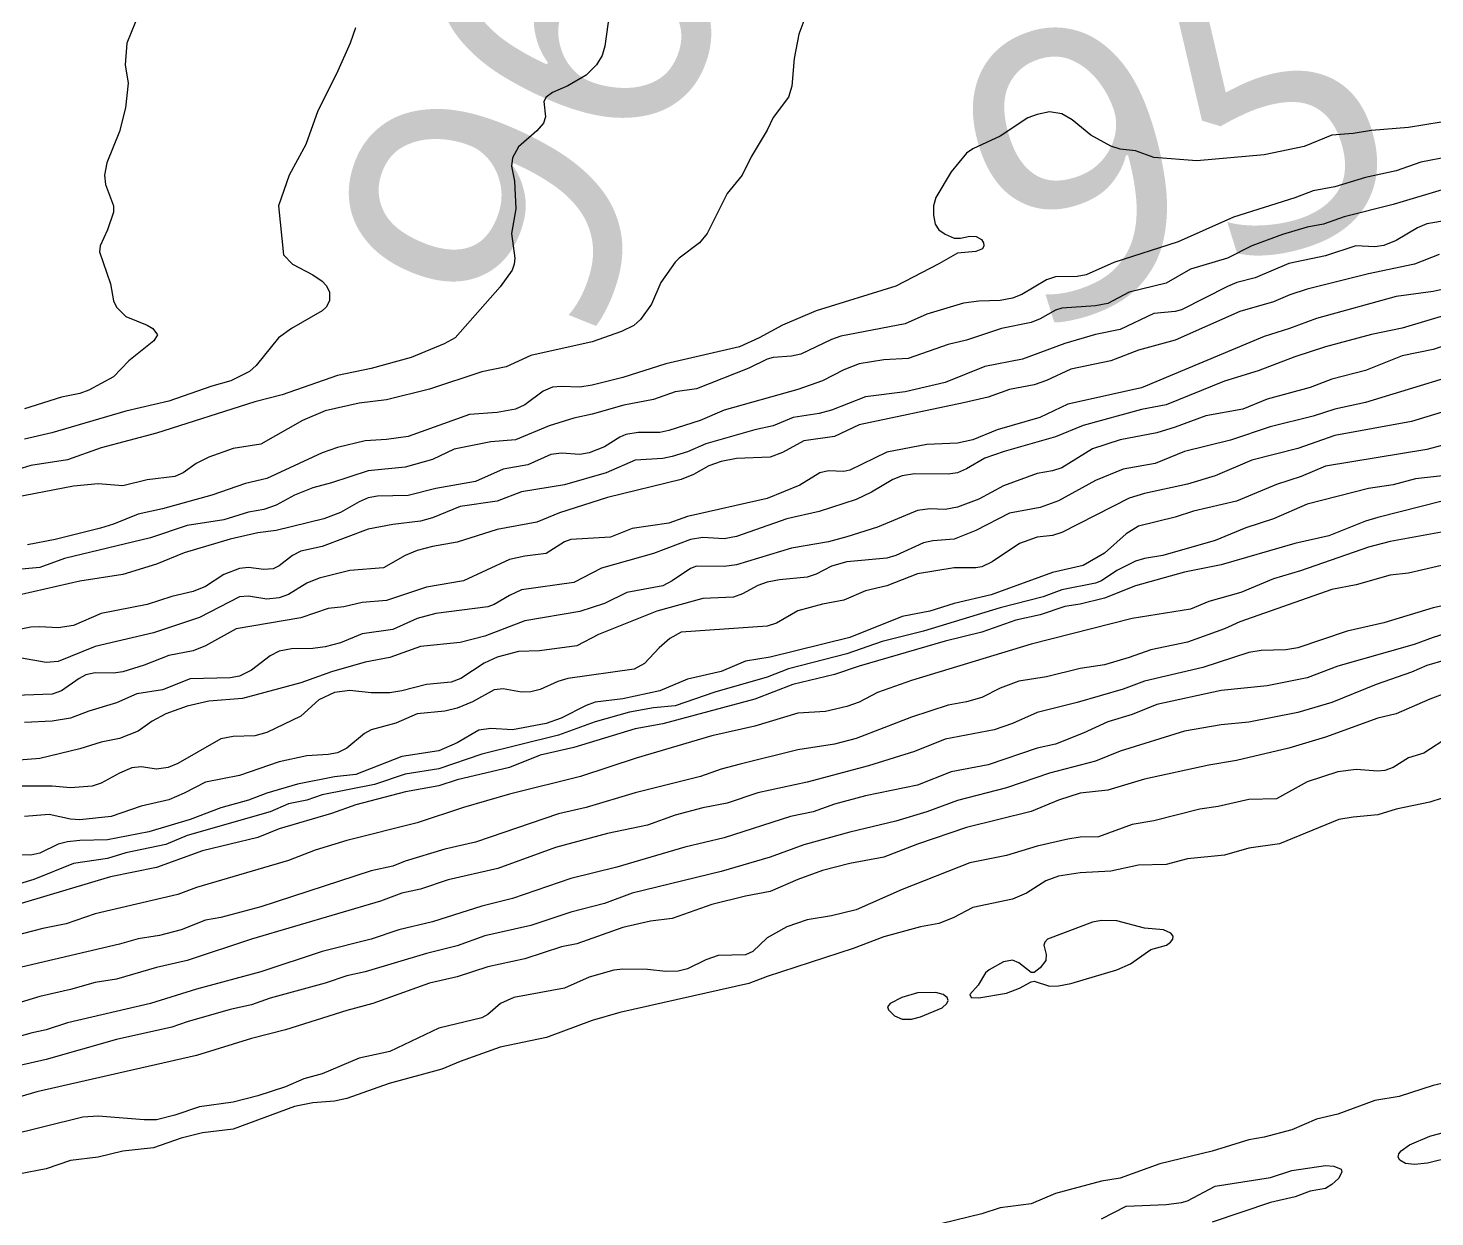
# Model space of a CAD drawing. Extents: x 474277 to 475042, y 254928 to 255625.
# Drawn here: x 474509.97 to 474545.12, y 255501.71 to 255531.42 of the extents above; entities that cross this region are included whole.
import ezdxf

# ---------------------------------------------------------------- set-up
doc = ezdxf.new("R2010")
doc.units = 0
doc.header["$MEASUREMENT"] = 0
doc.layers.add('BaseMapV2_DTM_export_MonNov09090547073261 — entities', color=1, linetype='CONTINUOUS')
doc.styles.get("Standard").update_dxf_attribs({"font": 'romans.shx'})

msp = doc.modelspace()

# ---------------------------------------------------------------- linework, layer by layer
at = {"layer": 'BaseMapV2_DTM_export_MonNov09090547073261 — entities', "color": 15, "linetype": 'Continuous', "true_color": 0xb7484b}
for points in [[(474513.084, 255532.651, 96.75), (474512.433, 255531.04, 96.75), (474512.396, 255530.504, 96.75), (474512.468, 255530.044, 96.75), (474512.4, 255529.43, 96.75), (474512.256, 255528.839, 96.75), (474511.937, 255528.05, 96.75), (474511.877, 255527.743, 96.75), (474511.903, 255527.513, 96.75), (474512.103, 255526.977, 96.75), (474512.104, 255526.823, 96.75), (474511.95, 255526.381, 96.75), (474511.767, 255525.98, 96.75), (474511.752, 255525.826, 96.75), (474512.026, 255525.026, 96.75), (474512.103, 255524.6, 96.75), (474512.174, 255524.446, 96.75), (474512.406, 255524.216, 96.75), (474512.946, 255523.995, 96.75), (474513.087, 255523.91, 96.75), (474513.201, 255523.756, 96.75), (474513.108, 255523.603, 96.75), (474512.486, 255523.108, 96.75), (474512.103, 255522.704, 96.75), (474511.489, 255522.369, 96.75), (474511.259, 255522.288, 96.75), (474510.799, 255522.2, 96.75), (474509.879, 255521.906, 96.75)], [(474524.497, 255531.807, 96.25), (474524.383, 255530.964, 96.25), (474524.316, 255530.734, 96.25), (474524.168, 255530.504, 96.25), (474523.911, 255530.247, 96.25), (474523.451, 255529.974, 96.25), (474523.068, 255529.811, 96.25), (474522.914, 255529.693, 96.25), (474522.854, 255529.584, 96.25), (474522.896, 255529.2, 96.25), (474522.85, 255529.047, 96.25), (474522.684, 255528.848, 96.25), (474522.224, 255528.451, 96.25), (474522.071, 255528.176, 96.25), (474522.044, 255527.973, 96.25), (474522.122, 255527.59, 96.25), (474522.155, 255526.9, 96.25), (474522.044, 255526.286, 96.25), (474522.128, 255525.673, 96.25), (474522.116, 255525.52, 96.25), (474522.062, 255525.366, 96.25), (474521.764, 255524.951, 96.25), (474520.636, 255523.679, 96.25), (474520.367, 255523.526, 96.25), (474519.54, 255523.191, 96.25), (474518.544, 255522.913, 96.25), (474517.7, 255522.734, 96.25), (474516.32, 255522.257, 96.25), (474515.63, 255522.076, 96.25), (474513.176, 255521.3, 96.25), (474511.796, 255520.93, 96.25), (474510.953, 255520.629, 96.25), (474510.033, 255520.489, 96.25), (474509.496, 255520.323, 96.25)], [(474529.402, 255531.73, 96), (474529.223, 255531.27, 96), (474529.112, 255530.657, 96), (474529.054, 255529.967, 96), (474528.972, 255529.697, 96), (474528.588, 255529.185, 96), (474528.435, 255528.866, 96), (474528.032, 255528.203, 96), (474527.813, 255527.743, 96), (474527.439, 255527.283, 96), (474526.939, 255526.286, 96), (474526.742, 255526.056, 96), (474526.234, 255525.673, 96), (474526.135, 255525.568, 96), (474525.779, 255525.06, 96), (474525.546, 255524.523, 96), (474525.272, 255524.14, 96), (474525.1, 255523.986, 96), (474524.792, 255523.833, 96), (474524.064, 255523.577, 96), (474522.531, 255523.234, 96), (474521.917, 255522.957, 96), (474521.304, 255522.833, 96), (474520.001, 255522.397, 96), (474518.927, 255522.129, 96), (474518.237, 255522.047, 96), (474517.394, 255521.858, 96), (474516.828, 255521.609, 96), (474515.783, 255521.025, 96), (474515.093, 255520.912, 96), (474514.48, 255520.694, 96), (474514.169, 255520.536, 96), (474513.843, 255520.306, 96), (474513.636, 255520.214, 96), (474512.946, 255520.128, 96), (474512.333, 255519.984, 96), (474511.719, 255520.029, 96), (474511.106, 255519.969, 96), (474509.639, 255519.692, 96)], [(474518.149, 255531.424, 96.5), (474518.017, 255531.04, 96.5), (474517.675, 255530.274, 96.5), (474517.205, 255529.354, 96.5), (474516.904, 255528.51, 96.5), (474516.492, 255527.743, 96.5), (474516.221, 255526.977, 96.5), (474516.347, 255525.75, 96.5), (474516.575, 255525.52, 96.5), (474517.087, 255525.256, 96.5), (474517.317, 255525.099, 96.5), (474517.419, 255524.983, 96.5), (474517.496, 255524.83, 96.5), (474517.503, 255524.6, 96.5), (474517.413, 255524.446, 96.5), (474517.317, 255524.357, 96.5), (474516.548, 255523.91, 96.5), (474516.222, 255523.679, 96.5), (474515.669, 255522.989, 96.5), (474515.501, 255522.836, 96.5), (474515.037, 255522.606, 96.5), (474514.556, 255522.474, 96.5), (474513.483, 255522.096, 96.5), (474512.41, 255521.848, 96.5), (474510.559, 255521.303, 96.5), (474509.879, 255521.148, 96.5)], [(474545.687, 255529.135, 95.75), (474544.46, 255528.933, 95.75), (474543.54, 255528.864, 95.75), (474543.08, 255528.786, 95.75), (474542.543, 255528.747, 95.75), (474541.853, 255528.462, 95.75), (474540.856, 255528.251, 95.75), (474539.17, 255528.102, 95.75), (474538.096, 255528.186, 95.75), (474537.636, 255528.356, 95.75), (474537.253, 255528.396, 95.75), (474537.023, 255528.471, 95.75), (474536.521, 255528.74, 95.75), (474536.055, 255529.123, 95.75), (474535.796, 255529.28, 95.75), (474535.489, 255529.33, 95.75), (474535.182, 255529.261, 95.75), (474534.952, 255529.18, 95.75), (474534.262, 255528.719, 95.75), (474533.572, 255528.398, 95.75), (474533.419, 255528.295, 95.75), (474533.035, 255527.824, 95.75), (474532.652, 255527.186, 95.75), (474532.593, 255526.977, 95.75), (474532.589, 255526.747, 95.75), (474532.637, 255526.516, 95.75), (474532.729, 255526.377, 95.75), (474532.882, 255526.27, 95.75), (474533.112, 255526.173, 95.75), (474533.265, 255526.166, 95.75), (474533.496, 255526.222, 95.75), (474533.659, 255526.21, 95.75), (474533.789, 255526.133, 95.75), (474533.839, 255526.056, 95.75), (474533.853, 255525.98, 95.75), (474533.814, 255525.903, 95.75), (474533.649, 255525.84, 95.75), (474533.189, 255525.798, 95.75), (474532.729, 255525.527, 95.75), (474531.655, 255524.969, 95.75), (474529.662, 255524.354, 95.75), (474528.818, 255523.992, 95.75), (474528.235, 255523.679, 95.75), (474527.745, 255523.458, 95.75), (474525.905, 255523.033, 95.75), (474524.831, 255522.689, 95.75), (474524.064, 255522.497, 95.75), (474523.758, 255522.45, 95.75), (474523.298, 255522.464, 95.75), (474523.068, 255522.442, 95.75), (474522.838, 255522.348, 95.75), (474522.377, 255522.005, 95.75), (474522.147, 255521.899, 95.75), (474521.687, 255521.814, 95.75), (474520.997, 255521.766, 95.75), (474519.464, 255521.214, 95.75), (474518.927, 255521.137, 95.75), (474518.39, 255521.106, 95.75), (474517.7, 255520.936, 95.75), (474517.317, 255520.804, 95.75), (474515.937, 255520.162, 95.75), (474515.4, 255520.037, 95.75), (474514.556, 255519.751, 95.75), (474513.33, 255519.405, 95.75), (474512.716, 255519.271, 95.75), (474512.103, 255519.021, 95.75), (474511.775, 255518.926, 95.75), (474510.646, 255518.636, 95.75), (474509.956, 255518.509, 95.75)], [(474545.457, 255528.203, 95.5), (474544.767, 255528.069, 95.5), (474544.154, 255527.852, 95.5), (474543.387, 255527.688, 95.5), (474542.62, 255527.449, 95.5), (474542.083, 255527.351, 95.5), (474541.623, 255527.177, 95.5), (474540.09, 255526.697, 95.5), (474538.71, 255526.081, 95.5), (474537.099, 255525.565, 95.5), (474536.409, 255525.253, 95.5), (474536.179, 255525.21, 95.5), (474535.642, 255525.206, 95.5), (474535.412, 255525.126, 95.5), (474534.799, 255524.764, 95.5), (474534.569, 255524.672, 95.5), (474534.262, 255524.614, 95.5), (474533.726, 255524.596, 95.5), (474533.342, 255524.546, 95.5), (474532.422, 255524.271, 95.5), (474531.885, 255524.03, 95.5), (474530.275, 255523.717, 95.5), (474530.045, 255523.635, 95.5), (474529.278, 255523.268, 95.5), (474529.048, 255523.22, 95.5), (474528.588, 255523.186, 95.5), (474528.435, 255523.144, 95.5), (474527.975, 255522.917, 95.5), (474526.671, 255522.403, 95.5), (474526.135, 255522.329, 95.5), (474525.598, 255522.136, 95.5), (474524.858, 255521.993, 95.5), (474524.064, 255521.768, 95.5), (474523.604, 255521.675, 95.5), (474522.991, 255521.48, 95.5), (474522.147, 255521.131, 95.5), (474521.534, 255521.081, 95.5), (474520.614, 255520.9, 95.5), (474520.077, 255520.636, 95.5), (474519.387, 255520.449, 95.5), (474518.467, 255520.359, 95.5), (474517.547, 255520.052, 95.5), (474517.087, 255519.93, 95.5), (474516.627, 255519.749, 95.5), (474516.167, 255519.494, 95.5), (474515.86, 255519.386, 95.5), (474515.477, 255519.32, 95.5), (474514.863, 255519.134, 95.5), (474513.943, 255518.989, 95.5), (474513.023, 255518.68, 95.5), (474510.876, 255518.16, 95.5), (474510.263, 255517.936, 95.5), (474509.343, 255517.859, 95.5)], [(474546.607, 255527.773, 95.25), (474544.077, 255527.007, 95.25), (474542.85, 255526.703, 95.25), (474542.337, 255526.516, 95.25), (474541.93, 255526.443, 95.25), (474541.316, 255526.261, 95.25), (474540.55, 255525.976, 95.25), (474539.936, 255525.666, 95.25), (474539.016, 255525.392, 95.25), (474538.403, 255525.043, 95.25), (474537.483, 255524.821, 95.25), (474536.946, 255524.538, 95.25), (474536.639, 255524.478, 95.25), (474535.796, 255524.419, 95.25), (474535.642, 255524.37, 95.25), (474535.259, 255524.15, 95.25), (474535.035, 255524.063, 95.25), (474534.288, 255523.91, 95.25), (474533.419, 255523.622, 95.25), (474532.959, 255523.516, 95.25), (474531.962, 255523.162, 95.25), (474531.349, 255523.132, 95.25), (474530.735, 255523.032, 95.25), (474530.352, 255522.881, 95.25), (474529.817, 255522.606, 95.25), (474529.202, 255522.385, 95.25), (474527.361, 255521.871, 95.25), (474526.764, 255521.609, 95.25), (474525.981, 255521.36, 95.25), (474525.751, 255521.315, 95.25), (474525.214, 255521.309, 95.25), (474524.908, 255521.267, 95.25), (474524.754, 255521.2, 95.25), (474524.371, 255520.955, 95.25), (474523.988, 255520.806, 95.25), (474523.758, 255520.765, 95.25), (474523.298, 255520.796, 95.25), (474523.028, 255520.766, 95.25), (474522.454, 255520.505, 95.25), (474521.841, 255520.393, 95.25), (474521.151, 255520.088, 95.25), (474520.154, 255519.916, 95.25), (474519.464, 255519.738, 95.25), (474518.697, 255519.72, 95.25), (474518.467, 255519.679, 95.25), (474518.237, 255519.581, 95.25), (474517.777, 255519.315, 95.25), (474517.354, 255519.156, 95.25), (474516.167, 255518.861, 95.25), (474515.707, 255518.803, 95.25), (474515.017, 255518.649, 95.25), (474513.866, 255518.306, 95.25), (474513.176, 255518.023, 95.25), (474512.333, 255517.766, 95.25), (474511.259, 255517.6, 95.25), (474509.803, 255517.267, 95.25)], [(474545.457, 255526.618, 95), (474544.92, 255526.527, 95), (474544.69, 255526.428, 95), (474544.154, 255526.11, 95), (474543.847, 255525.988, 95), (474543.617, 255525.957, 95), (474543.147, 255525.98, 95), (474542.39, 255525.727, 95), (474541.47, 255525.533, 95), (474540.626, 255525.18, 95), (474540.172, 255525.06, 95), (474539.936, 255524.965, 95), (474538.786, 255524.377, 95), (474538.633, 255524.338, 95), (474538.096, 255524.289, 95), (474537.253, 255523.887, 95), (474536.639, 255523.766, 95), (474535.872, 255523.539, 95), (474534.82, 255523.143, 95), (474533.879, 255522.964, 95), (474532.882, 255522.562, 95), (474531.885, 255522.327, 95), (474530.889, 255522.208, 95), (474530.045, 255521.869, 95), (474529.738, 255521.787, 95), (474529.085, 255521.686, 95), (474528.588, 255521.48, 95), (474528.128, 255521.38, 95), (474526.901, 255521.029, 95), (474526.441, 255520.83, 95), (474526.058, 255520.71, 95), (474525.828, 255520.663, 95), (474525.138, 255520.621, 95), (474524.416, 255520.306, 95), (474523.374, 255520.006, 95), (474522.301, 255519.83, 95), (474521.687, 255519.6, 95), (474520.767, 255519.462, 95), (474520.077, 255519.177, 95), (474519.77, 255519.097, 95), (474519.08, 255519.017, 95), (474518.467, 255518.894, 95), (474517.317, 255518.468, 95), (474516.78, 255518.349, 95), (474516.576, 255518.235, 95), (474516.243, 255517.981, 95), (474516.09, 255517.909, 95), (474515.86, 255517.891, 95), (474515.477, 255517.939, 95), (474515.247, 255517.912, 95), (474514.863, 255517.765, 95), (474514.403, 255517.467, 95), (474514.096, 255517.336, 95), (474513.56, 255517.218, 95), (474512.946, 255517.014, 95), (474511.796, 255516.789, 95), (474511.106, 255516.487, 95), (474510.723, 255516.428, 95), (474510.263, 255516.46, 95), (474510.033, 255516.446, 95), (474509.189, 255516.281, 95)], [(474545.227, 255525.764, 94.75), (474544.614, 255525.518, 94.75), (474543.463, 255525.28, 94.75), (474541.93, 255524.892, 94.75), (474541.498, 255524.753, 94.75), (474541.086, 255524.578, 94.75), (474540.243, 255524.339, 94.75), (474538.633, 255523.619, 94.75), (474537.713, 255523.371, 94.75), (474537.023, 255523.105, 94.75), (474536.026, 255522.899, 94.75), (474535.412, 255522.612, 94.75), (474535.106, 255522.503, 94.75), (474534.492, 255522.391, 94.75), (474533.956, 255522.197, 94.75), (474533.342, 255522.052, 94.75), (474530.735, 255521.501, 94.75), (474530.122, 255521.213, 94.75), (474529.355, 255521.102, 94.75), (474528.818, 255520.813, 94.75), (474528.512, 255520.698, 94.75), (474527.668, 255520.665, 94.75), (474527.285, 255520.592, 94.75), (474526.978, 255520.484, 94.75), (474526.595, 255520.265, 94.75), (474526.288, 255520.136, 94.75), (474524.448, 255519.685, 94.75), (474523.247, 255519.309, 94.75), (474522.684, 255519.07, 94.75), (474521.687, 255518.885, 94.75), (474520.691, 255518.57, 94.75), (474520.077, 255518.467, 94.75), (474519.694, 255518.361, 94.75), (474519.387, 255518.235, 94.75), (474518.85, 255517.932, 94.75), (474518.007, 255517.861, 94.75), (474517.24, 255517.675, 94.75), (474516.933, 255517.55, 94.75), (474516.473, 255517.268, 94.75), (474516.243, 255517.18, 94.75), (474515.937, 255517.149, 94.75), (474515.477, 255517.222, 94.75), (474515.247, 255517.207, 94.75), (474514.25, 255516.69, 94.75), (474513.1, 255516.305, 94.75), (474511.643, 255515.969, 94.75), (474510.723, 255515.587, 94.75), (474510.416, 255515.561, 94.75), (474509.803, 255515.671, 94.75)], [(474545.304, 255524.89, 94.5), (474545.074, 255524.834, 94.5), (474544.154, 255524.711, 94.5), (474542.16, 255524.165, 94.5), (474541.49, 255523.91, 94.5), (474540.856, 255523.708, 94.5), (474537.789, 255522.431, 94.5), (474535.949, 255522.025, 94.5), (474535.252, 255521.686, 94.5), (474534.186, 255521.376, 94.5), (474533.572, 255521.127, 94.5), (474533.189, 255521.05, 94.5), (474532.422, 255521.009, 94.5), (474531.425, 255520.825, 94.5), (474530.505, 255520.368, 94.5), (474530.352, 255520.339, 94.5), (474529.968, 255520.353, 94.5), (474529.752, 255520.306, 94.5), (474529.254, 255519.999, 94.5), (474528.435, 255519.663, 94.5), (474526.441, 255519.217, 94.5), (474525.981, 255519.046, 94.5), (474525.061, 255518.912, 94.5), (474524.524, 255518.696, 94.5), (474523.528, 255518.639, 94.5), (474523.374, 255518.582, 94.5), (474522.914, 255518.29, 94.5), (474522.377, 255518.226, 94.5), (474521.994, 255518.138, 94.5), (474520.844, 255517.604, 94.5), (474519.924, 255517.449, 94.5), (474518.927, 255517.116, 94.5), (474518.314, 255517.064, 94.5), (474517.854, 255516.96, 94.5), (474517.47, 255516.916, 94.5), (474516.78, 255516.678, 94.5), (474515.17, 255516.403, 94.5), (474514.403, 255515.982, 94.5), (474514.096, 255515.859, 94.5), (474513.483, 255515.737, 94.5), (474512.87, 255515.496, 94.5), (474512.333, 255515.332, 94.5), (474512.103, 255515.298, 94.5), (474511.643, 255515.308, 94.5), (474511.413, 255515.255, 94.5), (474511.244, 255515.168, 94.5), (474510.799, 255514.855, 94.5), (474510.569, 255514.77, 94.5), (474509.419, 255514.731, 94.5)], [(474546.224, 255524.492, 94.25), (474544.307, 255523.923, 94.25), (474543.54, 255523.762, 94.25), (474542.39, 255523.458, 94.25), (474541.623, 255523.207, 94.25), (474540.703, 255522.853, 94.25), (474539.86, 255522.599, 94.25), (474538.403, 255522.007, 94.25), (474537.789, 255521.885, 94.25), (474536.333, 255521.486, 94.25), (474535.642, 255521.201, 94.25), (474534.354, 255520.842, 94.25), (474533.879, 255520.67, 94.25), (474533.419, 255520.402, 94.25), (474533.189, 255520.303, 94.25), (474532.959, 255520.275, 94.25), (474532.115, 255520.284, 94.25), (474531.807, 255520.229, 94.25), (474531.579, 255520.142, 94.25), (474531.042, 255519.818, 94.25), (474530.659, 255519.64, 94.25), (474529.738, 255519.335, 94.25), (474528.931, 255519.156, 94.25), (474527.668, 255518.712, 94.25), (474527.361, 255518.658, 94.25), (474526.825, 255518.691, 94.25), (474526.518, 255518.642, 94.25), (474525.598, 255518.285, 94.25), (474524.294, 255517.919, 94.25), (474523.604, 255517.563, 94.25), (474522.301, 255517.378, 94.25), (474521.994, 255517.238, 94.25), (474521.611, 255517.011, 94.25), (474521.457, 255516.959, 94.25), (474520.154, 255516.791, 94.25), (474519.694, 255516.661, 94.25), (474519.08, 255516.386, 94.25), (474518.314, 255516.285, 94.25), (474517.777, 255516.056, 94.25), (474517.394, 255515.953, 94.25), (474517.087, 255515.913, 94.25), (474516.55, 255515.904, 94.25), (474516.243, 255515.847, 94.25), (474516.013, 255515.734, 94.25), (474515.553, 255515.373, 94.25), (474515.247, 255515.227, 94.25), (474515.017, 255515.186, 94.25), (474514.02, 255515.157, 94.25), (474513.33, 255514.88, 94.25), (474512.683, 255514.785, 94.25), (474512.18, 255514.553, 94.25), (474511.489, 255514.348, 94.25), (474511.029, 255514.175, 94.25), (474510.569, 255514.098, 94.25), (474509.879, 255514.065, 94.25)], [(474545.764, 255523.615, 94), (474545.074, 255523.389, 94), (474544.307, 255523.228, 94), (474543.387, 255522.865, 94), (474542.543, 255522.648, 94), (474542.007, 255522.436, 94), (474540.933, 255522.148, 94), (474540.32, 255521.893, 94), (474539.4, 255521.732, 94), (474538.633, 255521.444, 94), (474538.173, 255521.307, 94), (474537.253, 255521.127, 94), (474536.563, 255520.903, 94), (474535.796, 255520.426, 94), (474535.566, 255520.351, 94), (474535.182, 255520.286, 94), (474534.339, 255519.979, 94), (474533.726, 255519.647, 94), (474533.189, 255519.448, 94), (474532.882, 255519.388, 94), (474532.499, 255519.405, 94), (474532.192, 255519.365, 94), (474531.195, 255518.948, 94), (474530.428, 255518.706, 94), (474529.968, 255518.582, 94), (474529.048, 255518.422, 94), (474527.668, 255518.01, 94), (474527.361, 255517.967, 94), (474526.671, 255517.971, 94), (474526.518, 255517.917, 94), (474526.058, 255517.604, 94), (474525.828, 255517.485, 94), (474524.927, 255517.315, 94), (474524.371, 255517.041, 94), (474523.758, 255516.836, 94), (474522.377, 255516.604, 94), (474521.381, 255516.226, 94), (474520.767, 255516.065, 94), (474519.77, 255515.963, 94), (474519.004, 255515.694, 94), (474518.39, 255515.575, 94), (474517.547, 255515.332, 94), (474516.78, 255515.058, 94), (474515.323, 255514.664, 94), (474514.48, 255514.601, 94), (474513.943, 255514.473, 94), (474513.406, 255514.279, 94), (474513.072, 255514.095, 94), (474512.716, 255513.85, 94), (474512.256, 255513.667, 94), (474511.796, 255513.576, 94), (474511.259, 255513.409, 94), (474510.263, 255513.169, 94), (474508.499, 255513.021, 94)], [(474546.607, 255523.047, 93.75), (474543.387, 255522.065, 93.75), (474542.62, 255521.896, 93.75), (474542.083, 255521.718, 93.75), (474541.005, 255521.456, 93.75), (474540.013, 255521.118, 93.75), (474538.866, 255520.842, 93.75), (474538.129, 255520.536, 93.75), (474537.329, 255520.396, 93.75), (474536.639, 255520.116, 93.75), (474535.719, 255519.606, 93.75), (474535.259, 255519.44, 93.75), (474534.492, 255519.301, 93.75), (474533.649, 255518.862, 93.75), (474533.112, 255518.65, 93.75), (474532.575, 255518.607, 93.75), (474532.345, 255518.553, 93.75), (474531.655, 255518.236, 93.75), (474531.425, 255518.169, 93.75), (474530.428, 255518.082, 93.75), (474530.045, 255517.971, 93.75), (474529.662, 255517.775, 93.75), (474529.432, 255517.694, 93.75), (474528.742, 255517.628, 93.75), (474528.435, 255517.569, 93.75), (474528.205, 255517.492, 93.75), (474527.821, 255517.285, 93.75), (474527.591, 255517.198, 93.75), (474526.825, 255517.161, 93.75), (474525.675, 255516.846, 93.75), (474524.218, 255516.265, 93.75), (474523.681, 255515.978, 93.75), (474522.744, 255515.859, 93.75), (474522.224, 255515.839, 93.75), (474521.687, 255515.702, 93.75), (474521.367, 255515.552, 93.75), (474520.779, 255515.168, 93.75), (474520.537, 255515.072, 93.75), (474519.924, 255515.018, 93.75), (474519.31, 255514.853, 93.75), (474519.004, 255514.807, 93.75), (474518.544, 255514.811, 93.75), (474518.007, 255514.862, 93.75), (474517.624, 255514.816, 93.75), (474517.235, 255514.632, 93.75), (474516.78, 255514.226, 93.75), (474515.937, 255513.818, 93.75), (474515.63, 255513.731, 93.75), (474515.093, 255513.718, 93.75), (474514.787, 255513.658, 93.75), (474513.713, 255513.038, 93.75), (474513.468, 255512.945, 93.75), (474513.176, 255512.896, 93.75), (474512.793, 255512.958, 93.75), (474512.563, 255512.931, 93.75), (474512.256, 255512.801, 93.75), (474511.796, 255512.547, 93.75), (474511.566, 255512.476, 93.75), (474511.029, 255512.435, 93.75), (474510.569, 255512.477, 93.75), (474509.726, 255512.473, 93.75)], [(474545.687, 255521.934, 93.5), (474544.537, 255521.59, 93.5), (474542.62, 255521.242, 93.5), (474541.7, 255520.917, 93.5), (474540.55, 255520.623, 93.5), (474539.63, 255520.227, 93.5), (474538.94, 255520.019, 93.5), (474537.866, 255519.788, 93.5), (474537.483, 255519.669, 93.5), (474535.796, 255518.81, 93.5), (474535.566, 255518.742, 93.5), (474535.182, 255518.696, 93.5), (474534.745, 255518.542, 93.5), (474534.06, 255518.082, 93.5), (474533.802, 255517.957, 93.5), (474533.649, 255517.93, 93.5), (474533.112, 255517.927, 93.5), (474532.192, 255517.782, 93.5), (474531.425, 255517.482, 93.5), (474530.889, 255517.354, 93.5), (474530.352, 255517.125, 93.5), (474529.815, 255517.023, 93.5), (474529.202, 255516.855, 93.5), (474528.665, 255516.55, 93.5), (474528.435, 255516.469, 93.5), (474526.283, 255516.319, 93.5), (474526, 255516.165, 93.5), (474525.734, 255515.935, 93.5), (474525.368, 255515.536, 93.5), (474525.109, 255515.398, 93.5), (474523.451, 255515.163, 93.5), (474523.205, 255515.092, 93.5), (474522.761, 255514.887, 93.5), (474522.531, 255514.83, 93.5), (474522.301, 255514.826, 93.5), (474521.841, 255514.911, 93.5), (474521.611, 255514.879, 93.5), (474521.074, 255514.586, 93.5), (474520.691, 255514.42, 93.5), (474520.384, 255514.346, 93.5), (474519.694, 255514.285, 93.5), (474519.157, 255514.048, 93.5), (474518.544, 255513.879, 93.5), (474518.374, 255513.788, 93.5), (474517.93, 255513.422, 93.5), (474517.7, 255513.311, 93.5), (474517.47, 255513.262, 93.5), (474516.933, 255513.232, 93.5), (474516.243, 255513.084, 93.5), (474515.247, 255512.745, 93.5), (474514.403, 255512.575, 93.5), (474513.866, 255512.297, 93.5), (474513.483, 255512.136, 93.5), (474512.793, 255511.974, 93.5), (474512.046, 255511.718, 93.5), (474511.259, 255511.634, 93.5), (474511.029, 255511.651, 93.5), (474510.493, 255511.765, 93.5), (474509.879, 255511.719, 93.5)], [(474545.917, 255521.151, 93.25), (474544.92, 255520.89, 93.25), (474542.39, 255520.473, 93.25), (474541.777, 255520.217, 93.25), (474541.163, 255520.014, 93.25), (474540.166, 255519.599, 93.25), (474539.093, 255519.347, 93.25), (474538.633, 255519.193, 93.25), (474537.713, 255518.971, 93.25), (474537.406, 255518.778, 93.25), (474536.869, 255518.295, 93.25), (474536.333, 255517.988, 93.25), (474535.566, 255517.812, 93.25), (474534.032, 255517.255, 93.25), (474533.112, 255517.042, 93.25), (474532.499, 255516.845, 93.25), (474531.809, 255516.712, 93.25), (474530.505, 255516.19, 93.25), (474528.512, 255515.697, 93.25), (474527.898, 255515.601, 93.25), (474527.285, 255515.344, 93.25), (474526.441, 255515.149, 93.25), (474525.751, 255514.859, 93.25), (474524.831, 255514.655, 93.25), (474524.141, 255514.575, 93.25), (474523.911, 255514.493, 93.25), (474523.288, 255514.172, 93.25), (474522.914, 255514.04, 93.25), (474522.071, 255513.881, 93.25), (474521.534, 255513.916, 93.25), (474521.227, 255513.873, 93.25), (474520.69, 255513.558, 93.25), (474520.231, 255513.354, 93.25), (474519.31, 255513.212, 93.25), (474518.16, 255512.767, 93.25), (474517.624, 255512.704, 93.25), (474516.703, 255512.523, 93.25), (474515.937, 255512.301, 93.25), (474515.477, 255512.124, 93.25), (474514.787, 255511.932, 93.25), (474514.015, 255511.641, 93.25), (474512.986, 255511.335, 93.25), (474511.95, 255511.13, 93.25), (474511.259, 255511.116, 93.25), (474510.953, 255511.082, 93.25), (474510.723, 255511.023, 93.25), (474510.263, 255510.803, 93.25), (474510.033, 255510.752, 93.25), (474509.266, 255510.772, 93.25)], [(474545.61, 255520.265, 93), (474544.637, 255520.152, 93), (474544.077, 255520.007, 93), (474543.463, 255519.91, 93), (474541.93, 255519.52, 93), (474541.086, 255519.158, 93), (474540.396, 255518.932, 93), (474539.63, 255518.614, 93), (474538.326, 255518.236, 93), (474537.866, 255518.166, 93), (474537.636, 255518.098, 93), (474537.176, 255517.865, 93), (474536.793, 255517.607, 93), (474536.639, 255517.545, 93), (474535.796, 255517.378, 93), (474535.336, 255517.208, 93), (474534.262, 255516.933, 93), (474532.345, 255516.346, 93), (474531.307, 255516.089, 93), (474530.428, 255515.779, 93), (474528.972, 255515.406, 93), (474528.435, 255515.197, 93), (474527.131, 255514.823, 93), (474526.135, 255514.482, 93), (474525.598, 255514.433, 93), (474524.995, 255514.325, 93), (474524.141, 255514.084, 93), (474523.221, 255513.746, 93), (474521.304, 255513.278, 93), (474520.231, 255512.91, 93), (474519.387, 255512.775, 93), (474518.62, 255512.52, 93), (474517.317, 255512.254, 93), (474516.933, 255512.124, 93), (474516.473, 255512.029, 93), (474516.013, 255511.829, 93), (474513.943, 255511.239, 93), (474513.406, 255511.018, 93), (474512.41, 255510.812, 93), (474511.95, 255510.668, 93), (474511.106, 255510.544, 93), (474510.109, 255510.145, 93), (474509.479, 255509.954, 93)], [(474545.304, 255519.594, 92.75), (474543.693, 255519.187, 92.75), (474543.387, 255519.097, 92.75), (474542.467, 255518.733, 92.75), (474541.623, 255518.541, 92.75), (474539.783, 255518.01, 92.75), (474538.863, 255517.82, 92.75), (474537.636, 255517.48, 92.75), (474536.869, 255517.174, 92.75), (474536.256, 255517.023, 92.75), (474535.872, 255516.962, 92.75), (474535.259, 255516.755, 92.75), (474534.646, 255516.625, 92.75), (474533.802, 255516.323, 92.75), (474532.882, 255516.099, 92.75), (474530.735, 255515.475, 92.75), (474530.122, 255515.265, 92.75), (474529.078, 255515.015, 92.75), (474528.128, 255514.652, 92.75), (474525.828, 255514.031, 92.75), (474525.138, 255513.907, 92.75), (474523.604, 255513.441, 92.75), (474522.761, 255513.249, 92.75), (474521.994, 255512.945, 92.75), (474520.691, 255512.635, 92.75), (474520.231, 255512.482, 92.75), (474519.397, 255512.331, 92.75), (474518.16, 255512.007, 92.75), (474517.547, 255511.791, 92.75), (474516.243, 255511.407, 92.75), (474515.707, 255511.188, 92.75), (474514.326, 255510.862, 92.75), (474513.176, 255510.44, 92.75), (474512.026, 255510.205, 92.75), (474508.192, 255509.064, 92.75)], [(474545.38, 255518.842, 92.5), (474544, 255518.586, 92.5), (474543.463, 255518.447, 92.5), (474541.764, 255517.852, 92.5), (474541.086, 255517.658, 92.5), (474540.274, 255517.315, 92.5), (474539.476, 255517.091, 92.5), (474539.016, 255516.902, 92.5), (474537.559, 255516.664, 92.5), (474535.029, 255516.021, 92.5), (474532.039, 255515.119, 92.5), (474531.195, 255514.813, 92.5), (474530.735, 255514.575, 92.5), (474530.428, 255514.468, 92.5), (474529.892, 255514.344, 92.5), (474529.202, 255514.299, 92.5), (474528.128, 255513.976, 92.5), (474527.055, 255513.733, 92.5), (474525.165, 255513.175, 92.5), (474523.772, 255512.715, 92.5), (474521.994, 255512.271, 92.5), (474520.844, 255511.938, 92.5), (474519.694, 255511.559, 92.5), (474517.93, 255511.116, 92.5), (474517.145, 255510.875, 92.5), (474516.473, 255510.614, 92.5), (474514.173, 255509.943, 92.5), (474513.713, 255509.769, 92.5), (474511.643, 255509.288, 92.5), (474510.919, 255509.034, 92.5), (474510.339, 255508.915, 92.5), (474508.882, 255508.546, 92.5)], [(474545.534, 255518.051, 92.25), (474544.46, 255517.797, 92.25), (474544, 255517.745, 92.25), (474543.157, 255517.508, 92.25), (474542.543, 255517.393, 92.25), (474540.243, 255516.585, 92.25), (474539.86, 255516.403, 92.25), (474538.94, 255516.07, 92.25), (474538.019, 255515.883, 92.25), (474537.483, 255515.686, 92.25), (474536.869, 255515.51, 92.25), (474536.256, 255515.415, 92.25), (474535.412, 255515.209, 92.25), (474534.722, 255515.101, 92.25), (474534.262, 255514.923, 92.25), (474533.802, 255514.692, 92.25), (474533.419, 255514.584, 92.25), (474532.959, 255514.498, 92.25), (474532.039, 255514.198, 92.25), (474530.659, 255513.662, 92.25), (474530.122, 255513.523, 92.25), (474529.202, 255513.383, 92.25), (474527.763, 255513.021, 92.25), (474527.285, 255512.896, 92.25), (474526.766, 255512.715, 92.25), (474525.138, 255512.311, 92.25), (474523.911, 255511.945, 92.25), (474523.221, 255511.781, 92.25), (474521.151, 255511.077, 92.25), (474520.384, 255510.901, 92.25), (474519.387, 255510.602, 92.25), (474519.08, 255510.476, 92.25), (474518.544, 255510.362, 92.25), (474515.783, 255509.461, 92.25), (474514.787, 255509.194, 92.25), (474514.403, 255509.123, 92.25), (474513.79, 255508.886, 92.25), (474513.253, 255508.745, 92.25), (474512.716, 255508.66, 92.25), (474512.256, 255508.527, 92.25), (474509.803, 255507.954, 92.25)], [(474545.757, 255517.085, 92), (474545.074, 255516.932, 92), (474543.847, 255516.555, 92), (474542.927, 255516.348, 92), (474541.7, 255515.93, 92), (474541.393, 255515.879, 92), (474540.78, 255515.867, 92), (474540.473, 255515.814, 92), (474539.323, 255515.438, 92), (474537.866, 255515.102, 92), (474537.329, 255514.902, 92), (474536.179, 255514.562, 92), (474535.182, 255514.317, 92), (474534.569, 255514.043, 92), (474534.109, 255513.881, 92), (474532.882, 255513.645, 92), (474532.115, 255513.341, 92), (474530.965, 255512.986, 92), (474529.432, 255512.577, 92), (474528.205, 255512.308, 92), (474527.438, 255512.048, 92), (474526.825, 255511.932, 92), (474526.135, 255511.751, 92), (474525.445, 255511.499, 92), (474524.448, 255511.292, 92), (474523.144, 255510.942, 92), (474521.706, 255510.414, 92), (474520.461, 255510.134, 92), (474519.77, 255509.903, 92), (474519.31, 255509.8, 92), (474518.774, 255509.602, 92), (474515.553, 255508.653, 92), (474513.943, 255508.121, 92), (474513.176, 255507.945, 92), (474512.18, 255507.655, 92), (474511.643, 255507.568, 92), (474511.029, 255507.394, 92), (474510.263, 255507.222, 92), (474508.422, 255506.656, 92)], [(474545.61, 255516.355, 91.75), (474545.074, 255516.194, 91.75), (474544.603, 255516.012, 91.75), (474542.697, 255515.47, 91.75), (474541.93, 255515.183, 91.75), (474540.933, 255514.98, 91.75), (474539.783, 255514.869, 91.75), (474538.173, 255514.515, 91.75), (474537.559, 255514.263, 91.75), (474536.946, 255514.08, 91.75), (474536.333, 255513.797, 91.75), (474535.642, 255513.527, 91.75), (474535.182, 255513.427, 91.75), (474533.956, 255513.011, 91.75), (474533.035, 255512.833, 91.75), (474532.192, 255512.499, 91.75), (474530.889, 255512.231, 91.75), (474530.122, 255512.022, 91.75), (474529.585, 255511.835, 91.75), (474529.015, 255511.718, 91.75), (474527.361, 255511.186, 91.75), (474526.382, 255510.951, 91.75), (474524.678, 255510.447, 91.75), (474523.528, 255510.17, 91.75), (474522.071, 255509.671, 91.75), (474521.304, 255509.475, 91.75), (474520.077, 255509.086, 91.75), (474519.234, 255508.882, 91.75), (474518.544, 255508.648, 91.75), (474517.317, 255508.339, 91.75), (474515.783, 255507.838, 91.75), (474514.173, 255507.402, 91.75), (474513.023, 255507.042, 91.75), (474510.953, 255506.559, 91.75), (474510.416, 255506.383, 91.75), (474510.033, 255506.301, 91.75), (474508.269, 255505.79, 91.75)], [(474545.38, 255515.625, 91.5), (474544.92, 255515.493, 91.5), (474544.538, 255515.322, 91.5), (474543.655, 255515.015, 91.5), (474542.543, 255514.569, 91.5), (474541.7, 255514.315, 91.5), (474540.473, 255514.078, 91.5), (474539.783, 255514.008, 91.5), (474538.863, 255513.851, 91.5), (474537.253, 255513.351, 91.5), (474536.639, 255513.098, 91.5), (474535.489, 255512.801, 91.5), (474534.416, 255512.431, 91.5), (474533.189, 255512.113, 91.5), (474532.422, 255511.83, 91.5), (474531.655, 255511.601, 91.5), (474530.505, 255511.326, 91.5), (474529.355, 255511.005, 91.5), (474528.512, 255510.698, 91.5), (474527.283, 255510.338, 91.5), (474525.061, 255509.8, 91.5), (474524.371, 255509.541, 91.5), (474523.528, 255509.327, 91.5), (474522.531, 255508.989, 91.5), (474521.381, 255508.734, 91.5), (474520.691, 255508.484, 91.5), (474519.924, 255508.29, 91.5), (474518.39, 255507.833, 91.5), (474517.929, 255507.731, 91.5), (474517.394, 255507.553, 91.5), (474516.013, 255507.174, 91.5), (474515.553, 255507.014, 91.5), (474515.017, 255506.891, 91.5), (474513.943, 255506.582, 91.5), (474513.56, 255506.448, 91.5), (474512.18, 255506.146, 91.5), (474510.416, 255505.642, 91.5), (474509.726, 255505.482, 91.5)], [(474546.761, 255515.319, 91.25), (474544.997, 255514.65, 91.25), (474544.154, 255514.286, 91.25), (474543.693, 255514.17, 91.25), (474542.39, 255513.701, 91.25), (474541.47, 255513.425, 91.25), (474540.166, 255513.112, 91.25), (474539.476, 255512.998, 91.25), (474537.866, 255512.652, 91.25), (474536.946, 255512.372, 91.25), (474536.256, 255512.298, 91.25), (474535.719, 255512.121, 91.25), (474535.029, 255511.844, 91.25), (474533.419, 255511.441, 91.25), (474532.192, 255511.027, 91.25), (474531.349, 255510.698, 91.25), (474530.505, 255510.538, 91.25), (474529.815, 255510.367, 91.25), (474529.202, 255510.142, 91.25), (474528.512, 255509.841, 91.25), (474527.898, 255509.725, 91.25), (474527.055, 255509.517, 91.25), (474526.058, 255509.169, 91.25), (474525.521, 255509.102, 91.25), (474524.831, 255508.946, 91.25), (474523.681, 255508.534, 91.25), (474523.298, 255508.456, 91.25), (474522.377, 255508.162, 91.25), (474521.457, 255507.961, 91.25), (474520.691, 255507.71, 91.25), (474520.001, 255507.548, 91.25), (474518.586, 255507.041, 91.25), (474517.93, 255506.871, 91.25), (474516.397, 255506.382, 91.25), (474515.553, 255506.17, 91.25), (474514.173, 255505.74, 91.25), (474510.186, 255504.839, 91.25), (474508.882, 255504.454, 91.25)], [(474545.482, 255513.712, 91), (474544.844, 255513.302, 91), (474544.46, 255513.186, 91), (474544.079, 255512.945, 91), (474543.868, 255512.868, 91), (474543.693, 255512.846, 91), (474543.157, 255512.892, 91), (474542.697, 255512.834, 91), (474541.93, 255512.582, 91), (474541.163, 255512.155, 91), (474540.473, 255512.14, 91), (474539.706, 255511.967, 91), (474539.246, 255511.9, 91), (474538.096, 255511.606, 91), (474537.559, 255511.517, 91), (474536.716, 255511.21, 91), (474536.256, 255511.198, 91), (474535.949, 255511.154, 91), (474535.182, 255510.972, 91), (474534.416, 255510.742, 91), (474533.496, 255510.555, 91), (474531.809, 255509.896, 91), (474530.659, 255509.386, 91), (474530.045, 255509.232, 91), (474529.432, 255509.138, 91), (474528.926, 255508.958, 91), (474528.435, 255508.688, 91), (474528.079, 255508.344, 91), (474527.898, 255508.256, 91), (474527.208, 255508.242, 91), (474526.901, 255508.138, 91), (474526.441, 255507.906, 91), (474526.211, 255507.855, 91), (474525.905, 255507.846, 91), (474525.445, 255507.897, 91), (474524.831, 255507.905, 91), (474524.601, 255507.88, 91), (474523.988, 255507.7, 91), (474523.374, 255507.425, 91), (474522.107, 255507.194, 91), (474521.773, 255507.041, 91), (474521.457, 255506.766, 91), (474521.304, 255506.681, 91), (474520.229, 255506.427, 91), (474519.004, 255505.84, 91), (474518.237, 255505.679, 91), (474517.317, 255505.288, 91), (474516.857, 255505.163, 91), (474516.397, 255504.963, 91), (474515.707, 255504.737, 91), (474515.093, 255504.575, 91), (474514.25, 255504.463, 91), (474513.636, 255504.254, 91), (474513.176, 255504.14, 91), (474512.87, 255504.135, 91), (474511.719, 255504.224, 91), (474511.336, 255504.203, 91), (474509.419, 255503.725, 91)], [(474545.917, 255512.375, 90.75), (474544.997, 255512.072, 90.75), (474544.154, 255511.898, 90.75), (474543.693, 255511.757, 90.75), (474543.08, 255511.703, 90.75), (474542.724, 255511.641, 90.75), (474541.24, 255511.033, 90.75), (474540.473, 255510.926, 90.75), (474539.86, 255510.749, 90.75), (474538.94, 255510.656, 90.75), (474538.403, 255510.521, 90.75), (474537.713, 255510.497, 90.75), (474537.023, 255510.354, 90.75), (474536.256, 255510.309, 90.75), (474535.719, 255510.228, 90.75), (474535.403, 255510.108, 90.75), (474534.917, 255509.801, 90.75), (474534.569, 255509.653, 90.75), (474533.572, 255509.443, 90.75), (474533.081, 255509.188, 90.75), (474532.729, 255509.043, 90.75), (474532.269, 255508.956, 90.75), (474531.349, 255508.706, 90.75), (474530.582, 255508.414, 90.75), (474528.435, 255507.722, 90.75), (474527.975, 255507.541, 90.75), (474524.754, 255506.822, 90.75), (474524.064, 255506.62, 90.75), (474522.922, 255506.197, 90.75), (474521.764, 255505.952, 90.75), (474520.767, 255505.595, 90.75), (474520.307, 255505.4, 90.75), (474518.99, 255505.047, 90.75), (474517.93, 255504.67, 90.75), (474517.624, 255504.601, 90.75), (474517.087, 255504.557, 90.75), (474516.627, 255504.468, 90.75), (474515.093, 255503.903, 90.75), (474514.326, 255503.809, 90.75), (474513.79, 255503.675, 90.75), (474513.1, 255503.433, 90.75), (474512.333, 255503.353, 90.75), (474511.719, 255503.203, 90.75), (474511.029, 255503.118, 90.75), (474510.416, 255502.915, 90.75), (474509.726, 255502.776, 90.75)], [(474533.726, 255507.186, 90.5), (474534.416, 255507.299, 90.5), (474534.741, 255507.424, 90.5), (474535.029, 255507.583, 90.5), (474535.106, 255507.598, 90.5), (474535.489, 255507.478, 90.5), (474535.719, 255507.485, 90.5), (474536.026, 255507.547, 90.5), (474537.176, 255507.885, 90.5), (474537.517, 255508.038, 90.5), (474538.019, 255508.392, 90.5), (474538.413, 255508.498, 90.5), (474538.515, 255508.574, 90.5), (474538.57, 255508.651, 90.5), (474538.58, 255508.728, 90.5), (474538.524, 255508.804, 90.5), (474538.343, 255508.881, 90.5), (474537.866, 255508.923, 90.5), (474537.176, 255509.109, 90.5), (474536.793, 255509.116, 90.5), (474536.563, 255509.077, 90.5), (474535.441, 255508.651, 90.5), (474535.37, 255508.574, 90.5), (474535.349, 255508.498, 90.5), (474535.404, 255508.268, 90.5), (474535.396, 255508.114, 90.5), (474535.259, 255507.931, 90.5), (474535.106, 255507.819, 90.5), (474535.029, 255507.821, 90.5), (474534.722, 255508.062, 90.5), (474534.569, 255508.13, 90.5), (474534.339, 255508.081, 90.5), (474533.981, 255507.884, 90.5), (474533.89, 255507.808, 90.5), (474533.71, 255507.501, 90.5), (474533.504, 255507.271, 90.5), (474533.536, 255507.194, 90.5), (474533.726, 255507.186, 90.5)], [(474532.039, 255506.652, 90.5), (474532.269, 255506.71, 90.5), (474532.805, 255506.938, 90.5), (474532.928, 255507.041, 90.5), (474532.958, 255507.117, 90.5), (474532.935, 255507.194, 90.5), (474532.83, 255507.271, 90.5), (474532.652, 255507.319, 90.5), (474532.192, 255507.311, 90.5), (474531.804, 255507.194, 90.5), (474531.512, 255507.041, 90.5), (474531.444, 255506.964, 90.5), (474531.468, 255506.887, 90.5), (474531.62, 255506.734, 90.5), (474531.809, 255506.654, 90.5), (474532.039, 255506.652, 90.5)], [(474545.975, 255505.201, 90.5), (474545.074, 255504.99, 90.5), (474544.23, 255504.717, 90.5), (474543.617, 255504.616, 90.5), (474542.694, 255504.28, 90.5), (474542.16, 255504.154, 90.5), (474541.547, 255503.888, 90.5), (474540.856, 255503.703, 90.5), (474540.473, 255503.635, 90.5), (474539.553, 255503.354, 90.5), (474538.249, 255503.038, 90.5), (474537.253, 255502.679, 90.5), (474536.793, 255502.602, 90.5), (474535.642, 255502.293, 90.5), (474535.029, 255502.035, 90.5), (474534.262, 255501.934, 90.5), (474533.802, 255501.783, 90.5), (474532.805, 255501.547, 90.5)], [(474544.938, 255503.054, 90.5), (474544.614, 255503.016, 90.5), (474544.384, 255503.042, 90.5), (474544.242, 255503.13, 90.5), (474544.207, 255503.207, 90.5), (474544.222, 255503.284, 90.5), (474544.278, 255503.36, 90.5), (474544.489, 255503.514, 90.5), (474544.997, 255503.731, 90.5), (474546.377, 255504.102, 90.5)], [(474536.793, 255501.666, 90.5), (474537.406, 255501.977, 90.5), (474538.403, 255502.024, 90.5), (474538.786, 255502.07, 90.5), (474538.94, 255502.115, 90.5), (474539.63, 255502.475, 90.5), (474541.01, 255502.696, 90.5), (474541.547, 255502.872, 90.5), (474542.39, 255502.995, 90.5), (474542.594, 255502.977, 90.5), (474542.777, 255502.9, 90.5), (474542.799, 255502.824, 90.5), (474542.714, 255502.67, 90.5), (474542.549, 255502.517, 90.5), (474542.39, 255502.423, 90.5), (474542.007, 255502.35, 90.5), (474541.626, 255502.21, 90.5), (474541.01, 255502.069, 90.5), (474539.553, 255501.581, 90.5)], [(474545.548, 255503.207, 90.5), (474544.938, 255503.054, 90.5)]]:
    msp.add_polyline3d(points, dxfattribs=at)

# ---------------------------------------------------------------- texts
at = {"layer": 'BaseMapV2_DTM_export_MonNov09090547073261 — entities', "color": 250, "true_color": 0x323232, "char_height": 0.2, "width": 17.61571, "attachment_point": 7}
for s, insert, rotation in [('\\fOpen Sans|i0|b0;\\H7.02279;96\\~m', (474523.902, 255523.073), 68.1194), ('\\fOpen Sans|i0|b0;\\H7.02279;95\\~m', (474534.75, 255523.689), 17.4263)]:
    msp.add_mtext(s, dxfattribs=dict(at, insert=insert, rotation=rotation))

doc.saveas('drawing.dxf')
